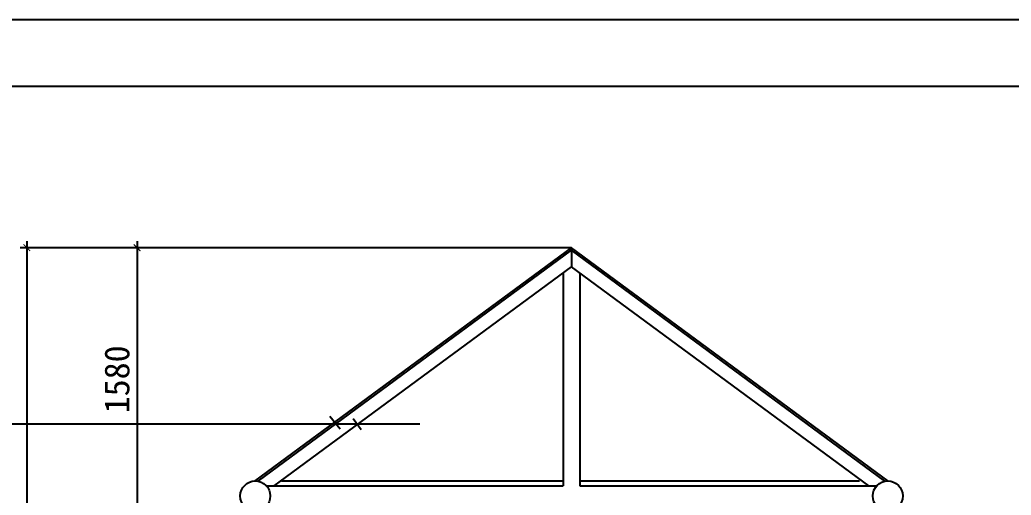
# Model space of a CAD drawing. Extents: x -1427565 to -564030, y -474674 to 219973.
# Drawn here: x -575937 to -569982, y -206509 to -203657 of the extents above; entities that cross this region are included whole.
import ezdxf

# ---------------------------------------------------------------- set-up
doc = ezdxf.new("R2010")
doc.units = 0
doc.header["$LTSCALE"] = 100
doc.header["$MEASUREMENT"] = 0
doc.layers.get('0').update_dxf_attribs({"linetype": 'CONTINUOUS'})
doc.layers.get('DEFPOINTS').update_dxf_attribs({"linetype": 'CONTINUOUS'})
doc.layers.add('INSERT', color=7, linetype='CONTINUOUS')
doc.styles.get("Standard").update_dxf_attribs({"font": 'simsun.ttf'})

# ---------------------------------------------------------------- blocks, each defined once
blk = doc.blocks.new('_ARCHTICK')
at = {"color": 0, "linetype": 'BYBLOCK', "const_width": 0.15}
blk.add_lwpolyline([(-0.5, -0.5), (0.5, 0.5)], dxfattribs=at)

msp = doc.modelspace()

# ---------------------------------------------------------------- linework, layer by layer
at = {"color": 2, "linetype": 'BYBLOCK'}
for p, q in [((-575895.4, -204984.5), (-575895.4, -209894.5)), ((-575232.8, -204984.5), (-575232.8, -206644.5)), ((-572622.9, -205024.5), (-575935.4, -205024.5)), ((-574130, -205024.5), (-575272.8, -205024.5))]:
    msp.add_line(p, q, dxfattribs=at)
at = {"color": 5}
for p, q in [((-574522.8, -206424.5, -891.4), (-572622.8, -205024.5, -891.4)), ((-574505, -206426.3, -891.4), (-572622.8, -205039.4, -891.4)), ((-570722.8, -206424.5, -891.4), (-572622.8, -205024.5, -891.4)), ((-570740.7, -206426.3, -891.4), (-572622.8, -205039.4, -891.4))]:
    msp.add_line(p, q, dxfattribs=at)
at = {"color": 9}
for p, q in [((-572622.8, -205024.5, -891.4), (-572622.8, -205138.8, -891.4)), ((-574365.5, -206424.5, -891.4), (-572672.8, -206424.5, -891.4)), ((-572572.8, -206424.5, -891.4), (-570893.1, -206424.5, -891.4))]:
    msp.add_line(p, q, dxfattribs=at)
at = {"color": 7}
for p, q in [((-574408.5, -206454.5, -891.4), (-572622.8, -205138.8, -891.4)), ((-570837.2, -206454.5, -891.4), (-572622.8, -205138.8, -891.4)), ((-572672.8, -205175.6, -891.4), (-572672.8, -206454.5, -891.4)), ((-572572.8, -205175.6, -891.4), (-572572.8, -206454.5, -891.4)), ((-574455.8, -206454.5, -891.4), (-572672.8, -206454.5, -891.4)), ((-572572.8, -206454.5, -891.4), (-570789.9, -206454.5, -891.4))]:
    msp.add_line(p, q, dxfattribs=at)
at = {"color": 2}
for p, q in [((-574075.5, -206034.4), (-574012.8, -206111.6)), ((-573935.6, -206048.8), (-573887.3, -206116.4)), ((-573534, -206082.9), (-578924.4, -206082.9))]:
    msp.add_line(p, q, dxfattribs=at)
at = {"color": 30}
for centre in [(-574522.8, -206514.5, -891.4), (-570722.8, -206514.5, -891.4)]:
    msp.add_circle(centre, 90, dxfattribs=at)
at = {"layer": 'DEFPOINTS', "color": 0, "linetype": 'BYBLOCK'}
for p in [(-574129.9, -205024.5), (-572622.8, -205024.5, -891.4)]:
    msp.add_point(p, dxfattribs=at)
at = {"layer": 'INSERT', "color": 2}
msp.add_line((-564029.8, -203656.6, -457.1), (-593029.8, -203656.6, -457.1), dxfattribs=at)
at = {"layer": 'INSERT', "color": 4}
msp.add_line((-564429.8, -204056.6, -457.1), (-592629.8, -204056.6, -457.1), dxfattribs=at)

# ---------------------------------------------------------------- block references
at = {"color": 2, "linetype": 'BYBLOCK', "xscale": 40, "yscale": 40, "zscale": 40, "rotation": 90}
for p in [(-575895.4, -205024.5), (-575232.8, -205024.5)]:
    msp.add_blockref('_ARCHTICK', p, dxfattribs=at)

# ---------------------------------------------------------------- texts
at = {"color": 9, "linetype": 'BYBLOCK', "insert": (-575352.8, -205814.5), "char_height": 150, "attachment_point": 5, "rotation": 90}
msp.add_mtext('\\A1;1580', dxfattribs=at)

doc.saveas('drawing.dxf')
